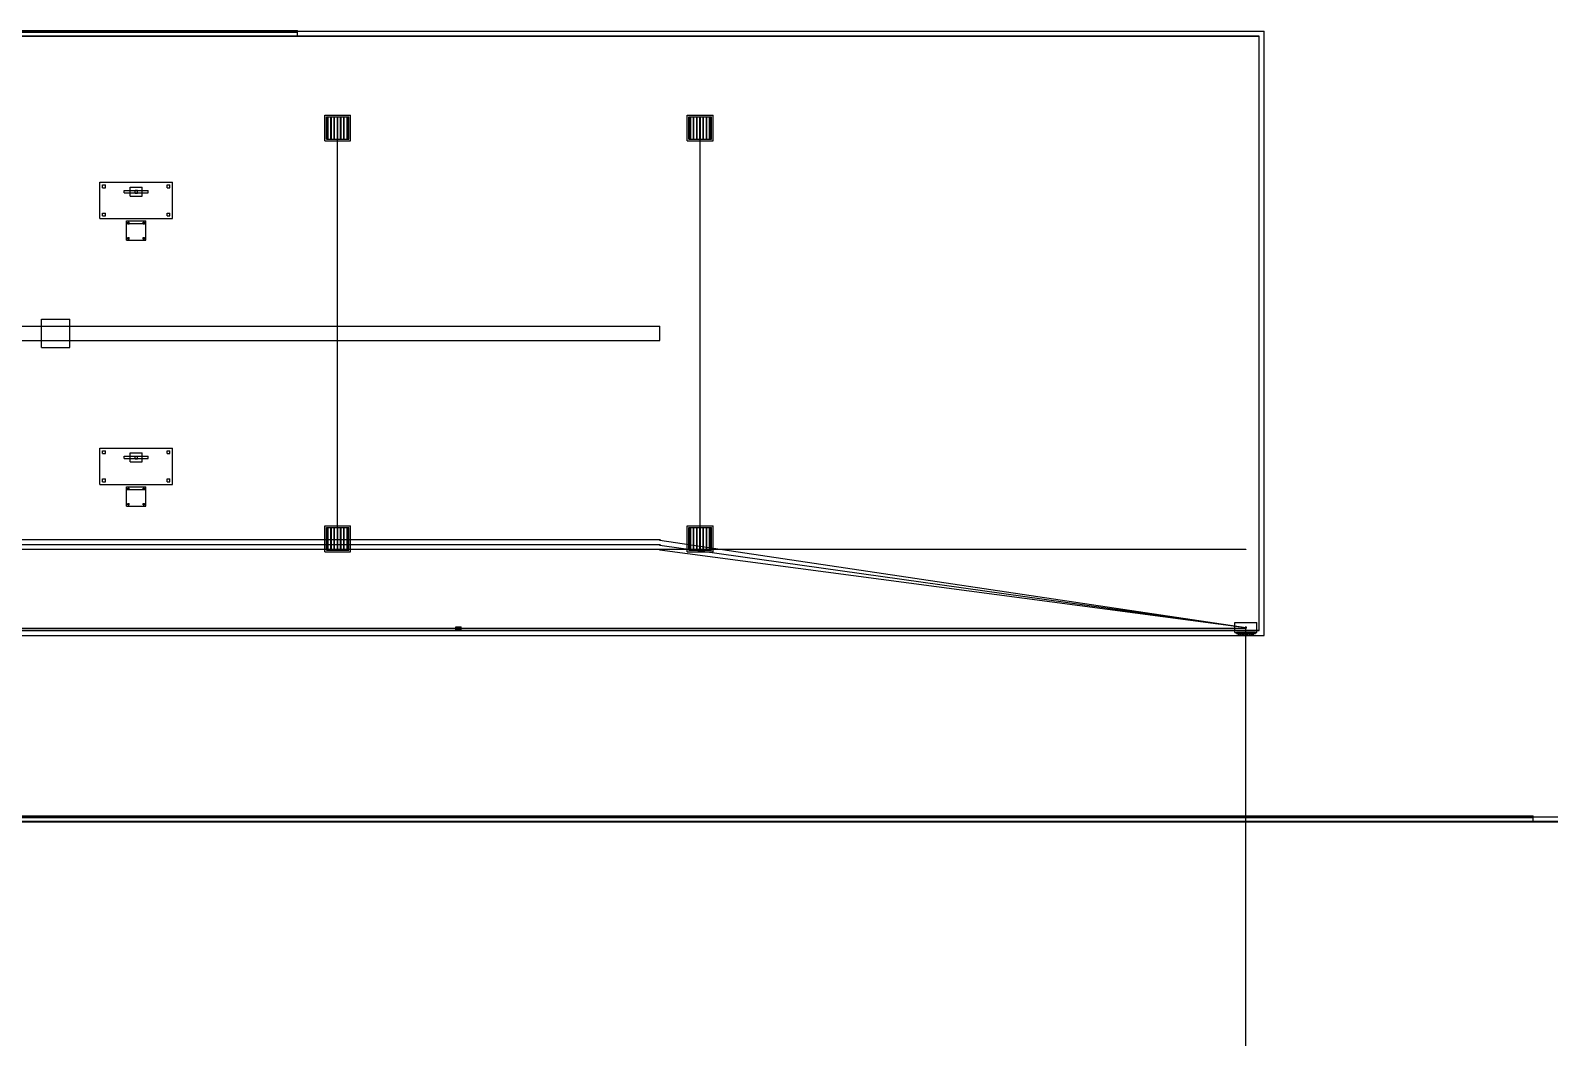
# Model space of a CAD drawing. Header units: millimetres. Extents: x -377000 to -138920, y -238120 to -178478.
# Drawn here: x -238628 to -200910, y -203485 to -178478 of the extents above; entities that cross this region are included whole.
import ezdxf

# ---------------------------------------------------------------- set-up
doc = ezdxf.new("R2010")
doc.units = ezdxf.units.MM

msp = doc.modelspace()

# ---------------------------------------------------------------- linework, layer by layer
at = {"layer": 'electrical'}
for p, q in [((-230992.21, -180900), (-231007.79, -180900)), ((-231007.79, -180900), (-231000, -180900)), ((-231000, -180900), (-230992.21, -180900)), ((-231000, -191370), (-231000, -180900)), ((-221992.21, -180900), (-222007.79, -180900)), ((-222007.79, -180900), (-222000, -180900)), ((-222000, -180900), (-221992.21, -180900)), ((-222000, -191370), (-222000, -180900)), ((-223000, -191130), (-293000, -191130)), ((-223001.92, -191142.86), (-222999.04, -191123.57)), ((-222999.04, -191123.57), (-223001.92, -191142.86)), ((-208451.92, -193312.86), (-223001.92, -191142.86)), ((-223000, -191141.26), (-223000, -191118.74)), ((-223000, -191118.74), (-223000, -191130)), ((-223000, -191130), (-223000, -191141.26)), ((-223000, -191130), (-222985.96, -191130)), ((-222985.96, -191130), (-223000, -191130)), ((-222999.04, -191123.57), (-222999.04, -191123.57)), ((-208450, -191370), (-294000, -191370)), ((-223000, -191250), (-293000, -191250)), ((-223000, -191370), (-293000, -191370)), ((-230992.21, -191370), (-231007.79, -191370)), ((-231007.79, -191370), (-231000, -191370)), ((-231000, -191370), (-230992.21, -191370)), ((-223001.81, -191262.87), (-222999.09, -191243.56)), ((-222999.09, -191243.56), (-223001.81, -191262.87)), ((-208451.81, -193312.87), (-223001.81, -191262.87)), ((-223001.71, -191382.89), (-222999.15, -191363.56)), ((-222999.15, -191363.56), (-223001.71, -191382.89)), ((-208451.71, -193312.89), (-223001.71, -191382.89)), ((-223000, -191261.26), (-223000, -191238.74)), ((-223000, -191238.74), (-223000, -191250)), ((-223000, -191250), (-223000, -191261.26)), ((-223000, -191250), (-222985.96, -191250)), ((-222985.96, -191250), (-223000, -191250)), ((-223000, -191381.26), (-223000, -191358.74)), ((-223000, -191358.74), (-223000, -191370)), ((-223000, -191370), (-223000, -191381.26)), ((-223000, -191370), (-222985.96, -191370)), ((-222985.96, -191370), (-223000, -191370)), ((-222999.15, -191363.56), (-222999.15, -191363.56)), ((-222999.09, -191243.56), (-222999.09, -191243.56)), ((-221992.21, -191370), (-222007.79, -191370)), ((-222007.79, -191370), (-222000, -191370)), ((-222000, -191370), (-221992.21, -191370)), ((-208450, -191377.79), (-208450, -191362.21)), ((-208450, -191362.21), (-208450, -191370)), ((-208450, -191370), (-208450, -191377.79)), ((-288000, -193320), (-208450, -193320)), ((-228065, -193350), (-228065, -193290)), ((-228065, -193290), (-227935, -193290)), ((-228065, -193350), (-227935, -193350)), ((-227991, -193320), (-228004.5, -193312.21)), ((-228004.5, -193312.21), (-228004.5, -193327.79)), ((-228004.5, -193327.79), (-227991, -193320)), ((-228000, -193327.79), (-228000, -193312.21)), ((-228000, -193312.21), (-228000, -193320)), ((-228000, -193320), (-208450, -193320)), ((-228000, -193320), (-228000, -193327.79)), ((-228000, -193320), (-227990.28, -193320)), ((-227990.28, -193320), (-228000, -193320)), ((-227935, -193350), (-227935, -193290)), ((-208725, -193425), (-208725, -193175)), ((-208725, -193175), (-208175, -193175)), ((-208725, -193425), (-208175, -193425)), ((-208685, -193452.5), (-208685, -193417.5)), ((-208685, -193417.5), (-208215, -193417.5)), ((-208685, -193452.5), (-208215, -193452.5)), ((-208637.5, -193490), (-208637.5, -193450)), ((-208637.5, -193450), (-208537.5, -193450)), ((-208637.5, -193490), (-208537.5, -193490)), ((-208564.12, -193480), (-208610.88, -193480)), ((-208610.88, -193480), (-208587.5, -193480)), ((-208587.5, -193480), (-208587.5, -193505)), ((-208587.5, -193480), (-208564.12, -193480)), ((-208537.5, -193490), (-208537.5, -193450)), ((-208500, -193490), (-208500, -193450)), ((-208500, -193450), (-208400, -193450)), ((-208500, -193490), (-208400, -193490)), ((-208426.62, -193480), (-208473.38, -193480)), ((-208473.38, -193480), (-208450, -193480)), ((-208468, -193300), (-208441, -193284.41)), ((-208441, -193315.59), (-208468, -193300)), ((-208434.41, -193300), (-208465.59, -193300)), ((-208465.59, -193300), (-208450, -193300)), ((-208437, -193300), (-208456.5, -193288.74)), ((-208456.5, -193288.74), (-208456.5, -193311.26)), ((-208437, -193300), (-208456.5, -193288.74)), ((-208456.5, -193288.74), (-208456.5, -193311.26)), ((-208437, -193300), (-208456.5, -193288.74)), ((-208456.5, -193288.74), (-208456.5, -193311.26)), ((-208456.5, -193311.26), (-208437, -193300)), ((-208456.5, -193311.26), (-208437, -193300)), ((-208456.5, -193311.26), (-208437, -193300)), ((-208451.92, -193312.86), (-208449.04, -193293.57)), ((-208449.04, -193293.57), (-208451.92, -193312.86)), ((-208451.81, -193312.87), (-208449.09, -193293.56)), ((-208449.09, -193293.56), (-208451.81, -193312.87)), ((-208451.71, -193312.89), (-208449.15, -193293.56)), ((-208449.15, -193293.56), (-208451.71, -193312.89)), ((-208450, -193300), (-208434.41, -193300)), ((-208450, -226300), (-208450, -193300)), ((-208450, -193300), (-208430.56, -193300)), ((-208430.56, -193300), (-208450, -193300)), ((-208450, -193300), (-208435.96, -193300)), ((-208435.96, -193300), (-208450, -193300)), ((-208450, -193300), (-208435.96, -193300)), ((-208435.96, -193300), (-208450, -193300)), ((-208450, -193300), (-208435.96, -193300)), ((-208435.96, -193300), (-208450, -193300)), ((-208450, -193327.79), (-208450, -193312.21)), ((-208450, -193312.21), (-208450, -193320)), ((-208450, -193327.79), (-208450, -193312.21)), ((-208450, -193312.21), (-208450, -193320)), ((-208450, -193320), (-208450, -193327.79)), ((-208450, -193320), (-208450, -193327.79)), ((-208450, -193480), (-208450, -193505)), ((-208450, -193480), (-208426.62, -193480)), ((-208449.15, -193293.56), (-208449.15, -193293.56)), ((-208449.09, -193293.56), (-208449.09, -193293.56)), ((-208449.04, -193293.57), (-208449.04, -193293.57)), ((-208441, -193284.41), (-208441, -193315.59)), ((-208400, -193490), (-208400, -193450)), ((-208362.5, -193490), (-208362.5, -193450)), ((-208362.5, -193450), (-208262.5, -193450)), ((-208362.5, -193490), (-208262.5, -193490)), ((-208289.12, -193480), (-208335.88, -193480)), ((-208335.88, -193480), (-208312.5, -193480)), ((-208312.5, -193480), (-208312.5, -193505)), ((-208312.5, -193480), (-208289.12, -193480)), ((-208262.5, -193490), (-208262.5, -193450)), ((-208215, -193452.5), (-208215, -193417.5)), ((-208175, -193425), (-208175, -193175)), ((-208564.12, -193505), (-208610.88, -193505)), ((-208610.88, -193505), (-208587.5, -193505)), ((-208587.5, -193505), (-208564.12, -193505)), ((-208426.62, -193505), (-208473.38, -193505)), ((-208473.38, -193505), (-208450, -193505)), ((-208450, -193505), (-208426.62, -193505)), ((-208289.12, -193505), (-208335.88, -193505)), ((-208335.88, -193505), (-208312.5, -193505)), ((-208312.5, -193505), (-208289.12, -193505))]:
    msp.add_line(p, q, dxfattribs=at)
at = {"layer": 'hvac'}
for p, q in [((-293000, -185825), (-223000, -185825)), ((-238350, -186350), (-238350, -185650)), ((-238350, -185650), (-237650, -185650)), ((-237650, -186350), (-237650, -185650)), ((-223000, -186175), (-223000, -185825)), ((-293000, -186175), (-223000, -186175)), ((-238350, -186350), (-237650, -186350))]:
    msp.add_line(p, q, dxfattribs=at)
at = {"layer": 'interiors'}
for p, q in [((-308000, -178500), (-208000, -178500)), ((-208120, -178620), (-307880, -178620)), ((-307875, -178625), (-208125, -178625)), ((-284000, -178477.5), (-232000, -178477.5)), ((-284000, -178500), (-232000, -178500)), ((-284000, -178522.5), (-232000, -178522.5)), ((-284000, -178620), (-232000, -178620)), ((-232000, -178522.5), (-232000, -178477.5)), ((-232000, -178620), (-232000, -178500)), ((-208125, -193375), (-208125, -178625)), ((-208120, -193380), (-208120, -178620)), ((-208000, -193500), (-208000, -178500)), ((-236900, -183150), (-236900, -182250)), ((-236900, -182250), (-235100, -182250)), ((-236835, -182385), (-236835, -182315)), ((-236835, -182315), (-236765, -182315)), ((-236835, -182385), (-236765, -182385)), ((-236765, -182385), (-236765, -182315)), ((-236300, -182510), (-236300, -182450)), ((-236300, -182450), (-235700, -182450)), ((-236300, -182510), (-235700, -182510)), ((-236150, -182590), (-236150, -182370)), ((-236150, -182370), (-235850, -182370)), ((-236030, -182515), (-236030, -182445)), ((-236030, -182445), (-235970, -182445)), ((-236030, -182515), (-235970, -182515)), ((-235970, -182515), (-235970, -182445)), ((-235850, -182590), (-235850, -182370)), ((-235700, -182510), (-235700, -182450)), ((-235235, -182385), (-235235, -182315)), ((-235235, -182315), (-235165, -182315)), ((-235235, -182385), (-235165, -182385)), ((-235165, -182385), (-235165, -182315)), ((-235100, -183150), (-235100, -182250)), ((-236150, -182590), (-235850, -182590)), ((-236900, -183150), (-235100, -183150)), ((-236835, -183085), (-236835, -183015)), ((-236835, -183015), (-236765, -183015)), ((-236835, -183085), (-236765, -183085)), ((-236765, -183085), (-236765, -183015)), ((-236240, -183272.5), (-236240, -183207.5)), ((-236240, -183207.5), (-235760, -183207.5)), ((-236240, -183690), (-236240, -183210)), ((-236240, -183210), (-235760, -183210)), ((-236240, -183272.5), (-235760, -183272.5)), ((-236207.5, -183277.5), (-236207.5, -183242.5)), ((-236207.5, -183242.5), (-236172.5, -183242.5)), ((-236207.5, -183277.5), (-236172.5, -183277.5)), ((-236172.5, -183277.5), (-236172.5, -183242.5)), ((-235827.5, -183277.5), (-235827.5, -183242.5)), ((-235827.5, -183242.5), (-235792.5, -183242.5)), ((-235827.5, -183277.5), (-235792.5, -183277.5)), ((-235792.5, -183277.5), (-235792.5, -183242.5)), ((-235760, -183272.5), (-235760, -183207.5)), ((-235760, -183690), (-235760, -183210)), ((-235235, -183085), (-235235, -183015)), ((-235235, -183015), (-235165, -183015)), ((-235235, -183085), (-235165, -183085)), ((-235165, -183085), (-235165, -183015)), ((-236207.5, -183657.5), (-236207.5, -183622.5)), ((-236207.5, -183622.5), (-236172.5, -183622.5)), ((-236207.5, -183657.5), (-236172.5, -183657.5)), ((-236172.5, -183657.5), (-236172.5, -183622.5)), ((-235827.5, -183657.5), (-235827.5, -183622.5)), ((-235827.5, -183622.5), (-235792.5, -183622.5)), ((-235827.5, -183657.5), (-235792.5, -183657.5)), ((-235792.5, -183657.5), (-235792.5, -183622.5)), ((-236240, -183690), (-235760, -183690)), ((-236900, -189750), (-236900, -188850)), ((-236900, -188850), (-235100, -188850)), ((-236835, -188985), (-236835, -188915)), ((-236835, -188915), (-236765, -188915)), ((-236765, -188985), (-236765, -188915)), ((-235235, -188985), (-235235, -188915)), ((-235235, -188915), (-235165, -188915)), ((-235165, -188985), (-235165, -188915)), ((-235100, -189750), (-235100, -188850)), ((-236835, -188985), (-236765, -188985)), ((-236300, -189110), (-236300, -189050)), ((-236300, -189050), (-235700, -189050)), ((-236300, -189110), (-235700, -189110)), ((-236150, -189190), (-236150, -188970)), ((-236150, -188970), (-235850, -188970)), ((-236150, -189190), (-235850, -189190)), ((-236030, -189115), (-236030, -189045)), ((-236030, -189045), (-235970, -189045)), ((-236030, -189115), (-235970, -189115)), ((-235970, -189115), (-235970, -189045)), ((-235850, -189190), (-235850, -188970)), ((-235700, -189110), (-235700, -189050)), ((-235235, -188985), (-235165, -188985)), ((-236835, -189685), (-236835, -189615)), ((-236835, -189615), (-236765, -189615)), ((-236835, -189685), (-236765, -189685)), ((-236765, -189685), (-236765, -189615)), ((-235235, -189685), (-235235, -189615)), ((-235235, -189615), (-235165, -189615)), ((-235235, -189685), (-235165, -189685)), ((-235165, -189685), (-235165, -189615)), ((-236900, -189750), (-235100, -189750)), ((-236240, -189872.5), (-236240, -189807.5)), ((-236240, -189807.5), (-235760, -189807.5)), ((-236240, -190290), (-236240, -189810)), ((-236240, -189810), (-235760, -189810)), ((-236240, -189872.5), (-235760, -189872.5)), ((-236207.5, -189877.5), (-236207.5, -189842.5)), ((-236207.5, -189842.5), (-236172.5, -189842.5)), ((-236207.5, -189877.5), (-236172.5, -189877.5)), ((-236172.5, -189877.5), (-236172.5, -189842.5)), ((-235827.5, -189877.5), (-235827.5, -189842.5)), ((-235827.5, -189842.5), (-235792.5, -189842.5)), ((-235827.5, -189877.5), (-235792.5, -189877.5)), ((-235792.5, -189877.5), (-235792.5, -189842.5)), ((-235760, -189872.5), (-235760, -189807.5)), ((-235760, -190290), (-235760, -189810)), ((-236240, -190290), (-235760, -190290)), ((-236207.5, -190257.5), (-236207.5, -190222.5)), ((-236207.5, -190222.5), (-236172.5, -190222.5)), ((-236207.5, -190257.5), (-236172.5, -190257.5)), ((-236172.5, -190257.5), (-236172.5, -190222.5)), ((-235827.5, -190257.5), (-235827.5, -190222.5)), ((-235827.5, -190222.5), (-235792.5, -190222.5)), ((-235827.5, -190257.5), (-235792.5, -190257.5)), ((-235792.5, -190257.5), (-235792.5, -190222.5)), ((-208120, -193380), (-307880, -193380)), ((-307875, -193375), (-208125, -193375)), ((-208120, -193380), (-256800, -193380)), ((-308000, -193500), (-208000, -193500)), ((-256800, -193500), (-208000, -193500)), ((-367000, -198000), (-149000, -198000)), ((-314680, -197977.5), (-201320, -197977.5)), ((-314680, -198000), (-201320, -198000)), ((-201320, -198022.5), (-201320, -197977.5)), ((-201320, -198120), (-201320, -198000)), ((-149120, -198120), (-366880, -198120)), ((-366875, -198125), (-149125, -198125)), ((-314680, -198022.5), (-201320, -198022.5)), ((-314680, -198120), (-201320, -198120))]:
    msp.add_line(p, q, dxfattribs=at)
at = {"layer": 'lighting'}
for p, q in [((-231320, -181220), (-231320, -180580)), ((-231320, -180580), (-230680, -180580)), ((-231280, -181180), (-231280, -180620)), ((-231280, -180620), (-230720, -180620)), ((-231246, -181170), (-231246, -180630)), ((-231246, -180630), (-231234, -180630)), ((-231234, -181170), (-231234, -180630)), ((-231166, -181170), (-231166, -180630)), ((-231166, -180630), (-231154, -180630)), ((-231154, -181170), (-231154, -180630)), ((-231086, -181170), (-231086, -180630)), ((-231086, -180630), (-231074, -180630)), ((-231074, -181170), (-231074, -180630)), ((-231006, -181170), (-231006, -180630)), ((-231006, -180630), (-230994, -180630)), ((-230994, -181170), (-230994, -180630)), ((-230926, -181170), (-230926, -180630)), ((-230926, -180630), (-230914, -180630)), ((-230914, -181170), (-230914, -180630)), ((-230846, -181170), (-230846, -180630)), ((-230846, -180630), (-230834, -180630)), ((-230834, -181170), (-230834, -180630)), ((-230766, -181170), (-230766, -180630)), ((-230766, -180630), (-230754, -180630)), ((-230754, -181170), (-230754, -180630)), ((-230720, -181180), (-230720, -180620)), ((-230680, -181220), (-230680, -180580)), ((-222320, -181220), (-222320, -180580)), ((-222320, -180580), (-221680, -180580)), ((-222280, -181180), (-222280, -180620)), ((-222280, -180620), (-221720, -180620)), ((-222246, -181170), (-222246, -180630)), ((-222246, -180630), (-222234, -180630)), ((-222234, -181170), (-222234, -180630)), ((-222166, -181170), (-222166, -180630)), ((-222166, -180630), (-222154, -180630)), ((-222154, -181170), (-222154, -180630)), ((-222086, -181170), (-222086, -180630)), ((-222086, -180630), (-222074, -180630)), ((-222074, -181170), (-222074, -180630)), ((-222006, -181170), (-222006, -180630)), ((-222006, -180630), (-221994, -180630)), ((-221994, -181170), (-221994, -180630)), ((-221926, -181170), (-221926, -180630)), ((-221926, -180630), (-221914, -180630)), ((-221914, -181170), (-221914, -180630)), ((-221846, -181170), (-221846, -180630)), ((-221846, -180630), (-221834, -180630)), ((-221834, -181170), (-221834, -180630)), ((-221766, -181170), (-221766, -180630)), ((-221766, -180630), (-221754, -180630)), ((-221754, -181170), (-221754, -180630)), ((-221720, -181180), (-221720, -180620)), ((-221680, -181220), (-221680, -180580)), ((-230991, -180900), (-231004.5, -180892.21)), ((-231004.5, -180892.21), (-231004.5, -180907.79)), ((-231004.5, -180907.79), (-230991, -180900)), ((-221991, -180900), (-222004.5, -180892.21)), ((-222004.5, -180892.21), (-222004.5, -180907.79)), ((-222004.5, -180907.79), (-221991, -180900)), ((-231320, -181220), (-230680, -181220)), ((-231280, -181180), (-230720, -181180)), ((-231246, -181170), (-231234, -181170)), ((-231166, -181170), (-231154, -181170)), ((-231086, -181170), (-231074, -181170)), ((-231006, -181170), (-230994, -181170)), ((-230926, -181170), (-230914, -181170)), ((-230846, -181170), (-230834, -181170)), ((-230766, -181170), (-230754, -181170)), ((-222320, -181220), (-221680, -181220)), ((-222280, -181180), (-221720, -181180)), ((-222246, -181170), (-222234, -181170)), ((-222166, -181170), (-222154, -181170)), ((-222086, -181170), (-222074, -181170)), ((-222006, -181170), (-221994, -181170)), ((-221926, -181170), (-221914, -181170)), ((-221846, -181170), (-221834, -181170)), ((-221766, -181170), (-221754, -181170)), ((-231320, -191420), (-231320, -190780)), ((-231320, -190780), (-230680, -190780)), ((-231280, -191380), (-231280, -190820)), ((-231280, -190820), (-230720, -190820)), ((-231246, -191370), (-231246, -190830)), ((-231246, -190830), (-231234, -190830)), ((-231234, -191370), (-231234, -190830)), ((-231166, -191370), (-231166, -190830)), ((-231166, -190830), (-231154, -190830)), ((-231154, -191370), (-231154, -190830)), ((-231086, -191370), (-231086, -190830)), ((-231086, -190830), (-231074, -190830)), ((-231074, -191370), (-231074, -190830)), ((-231006, -191370), (-231006, -190830)), ((-231006, -190830), (-230994, -190830)), ((-230994, -191370), (-230994, -190830)), ((-230926, -191370), (-230926, -190830)), ((-230926, -190830), (-230914, -190830)), ((-230914, -191370), (-230914, -190830)), ((-230846, -191370), (-230846, -190830)), ((-230846, -190830), (-230834, -190830)), ((-230834, -191370), (-230834, -190830)), ((-230766, -191370), (-230766, -190830)), ((-230766, -190830), (-230754, -190830)), ((-230754, -191370), (-230754, -190830)), ((-230720, -191380), (-230720, -190820)), ((-230680, -191420), (-230680, -190780)), ((-222320, -191420), (-222320, -190780)), ((-222320, -190780), (-221680, -190780)), ((-222280, -191380), (-222280, -190820)), ((-222280, -190820), (-221720, -190820)), ((-222246, -191370), (-222246, -190830)), ((-222246, -190830), (-222234, -190830)), ((-222234, -191370), (-222234, -190830)), ((-222166, -191370), (-222166, -190830)), ((-222166, -190830), (-222154, -190830)), ((-222154, -191370), (-222154, -190830)), ((-222086, -191370), (-222086, -190830)), ((-222086, -190830), (-222074, -190830)), ((-222074, -191370), (-222074, -190830)), ((-222006, -191370), (-222006, -190830)), ((-222006, -190830), (-221994, -190830)), ((-221994, -191370), (-221994, -190830)), ((-221926, -191370), (-221926, -190830)), ((-221926, -190830), (-221914, -190830)), ((-221914, -191370), (-221914, -190830)), ((-221846, -191370), (-221846, -190830)), ((-221846, -190830), (-221834, -190830)), ((-221834, -191370), (-221834, -190830)), ((-221766, -191370), (-221766, -190830)), ((-221766, -190830), (-221754, -190830)), ((-221754, -191370), (-221754, -190830)), ((-221720, -191380), (-221720, -190820)), ((-221680, -191420), (-221680, -190780)), ((-230991, -191100), (-231004.5, -191092.21)), ((-231004.5, -191092.21), (-231004.5, -191107.79)), ((-231004.5, -191107.79), (-230991, -191100)), ((-221991, -191100), (-222004.5, -191092.21)), ((-222004.5, -191092.21), (-222004.5, -191107.79)), ((-222004.5, -191107.79), (-221991, -191100)), ((-231320, -191420), (-230680, -191420)), ((-231280, -191380), (-230720, -191380)), ((-231246, -191370), (-231234, -191370)), ((-231166, -191370), (-231154, -191370)), ((-231086, -191370), (-231074, -191370)), ((-231006, -191370), (-230994, -191370)), ((-230926, -191370), (-230914, -191370)), ((-230846, -191370), (-230834, -191370)), ((-230766, -191370), (-230754, -191370)), ((-222320, -191420), (-221680, -191420)), ((-222280, -191380), (-221720, -191380)), ((-222246, -191370), (-222234, -191370)), ((-222166, -191370), (-222154, -191370)), ((-222086, -191370), (-222074, -191370)), ((-222006, -191370), (-221994, -191370)), ((-221926, -191370), (-221914, -191370)), ((-221846, -191370), (-221834, -191370)), ((-221766, -191370), (-221754, -191370))]:
    msp.add_line(p, q, dxfattribs=at)

doc.saveas('drawing.dxf')
